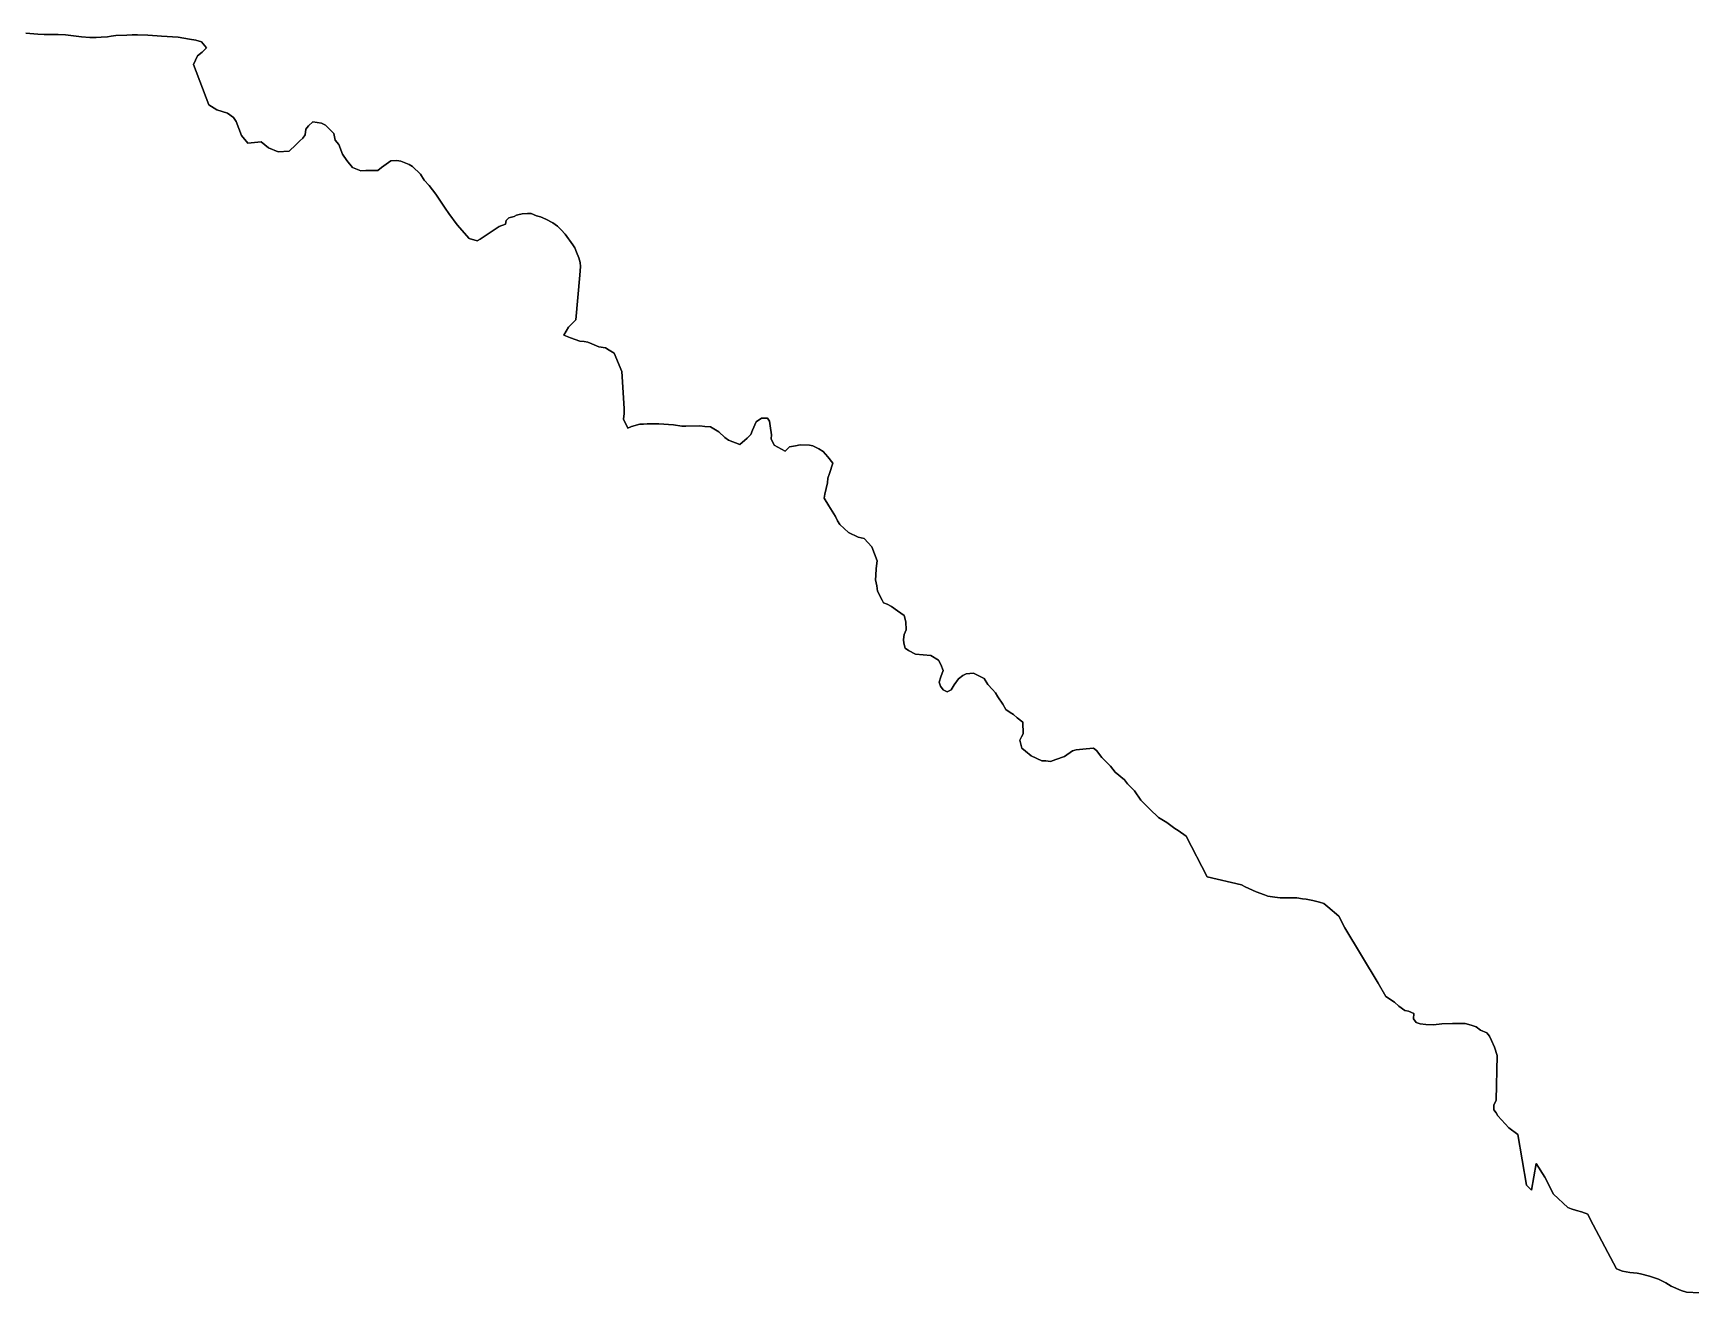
# Model space of a CAD drawing. Header units: inches. Extents: x 33.9 to 41.9, y -4.8 to 5.4.
# Drawn here: x 36.849 to 36.9715, y -0.9756 to -0.8824 of the extents above; entities that cross this region are included whole.
import ezdxf

# ---------------------------------------------------------------- set-up
doc = ezdxf.new("R2010")
doc.units = ezdxf.units.IN
doc.header["$MEASUREMENT"] = 0
doc.layers.add('Counties', color=7, linetype='Continuous')

msp = doc.modelspace()

# ---------------------------------------------------------------- linework, layer by layer
at = {"layer": 'Counties'}
for points in [[(36.97215, -0.97558), (36.9712, -0.97552), (36.97079, -0.9754), (36.97005, -0.97508), (36.96965, -0.97483), (36.96912, -0.97456), (36.96844, -0.97434), (36.96779, -0.97418), (36.96753, -0.97412), (36.96699, -0.97407), (36.96646, -0.97398), (36.96602, -0.97381), (36.96406, -0.97014), (36.96389, -0.96977), (36.96342, -0.96959), (36.96306, -0.9695), (36.96266, -0.96937), (36.96242, -0.96927), (36.96135, -0.96828), (36.96072, -0.96702), (36.96008, -0.96602), (36.95973, -0.96798), (36.95937, -0.96762), (36.95873, -0.96387), (36.95805, -0.96337), (36.95724, -0.96249), (36.95711, -0.96226), (36.95694, -0.96205), (36.95694, -0.96171), (36.95712, -0.96132), (36.95718, -0.95802), (36.95699, -0.95741), (36.95676, -0.95693), (36.95662, -0.9566), (36.95642, -0.95635), (36.95596, -0.95615), (36.95563, -0.95591), (36.95528, -0.95578), (36.95483, -0.95566), (36.9539, -0.95567), (36.9531, -0.9557), (36.95248, -0.95576), (36.95192, -0.95573), (36.9515, -0.9557), (36.9512, -0.95558), (36.951, -0.95533), (36.95103, -0.95493), (36.95063, -0.95474), (36.95036, -0.9547), (36.94993, -0.95439), (36.9496, -0.95408), (36.94897, -0.95366), (36.94839, -0.95269), (36.94593, -0.94859), (36.94548, -0.94773), (36.94468, -0.94703), (36.94438, -0.94679), (36.94406, -0.94668), (36.94357, -0.94658), (36.94307, -0.94648), (36.94281, -0.94645), (36.94238, -0.94637), (36.94191, -0.94638), (36.94144, -0.94636), (36.94114, -0.94637), (36.94075, -0.94633), (36.94024, -0.94624), (36.94, -0.94615), (36.93938, -0.94592), (36.93855, -0.94555), (36.93829, -0.9454), (36.93576, -0.94482), (36.93419, -0.94182), (36.9336, -0.9414), (36.93335, -0.94124), (36.93277, -0.94081), (36.93215, -0.94042), (36.93151, -0.93982), (36.93084, -0.93915), (36.93037, -0.93846), (36.92987, -0.93793), (36.92964, -0.93765), (36.92896, -0.93708), (36.9286, -0.93664), (36.92795, -0.93599), (36.92756, -0.93548), (36.92735, -0.9353), (36.9268, -0.93536), (36.92606, -0.93543), (36.9258, -0.93549), (36.92519, -0.93591), (36.92455, -0.93614), (36.92416, -0.93628), (36.92382, -0.93624), (36.92352, -0.93624), (36.92274, -0.93587), (36.92231, -0.93552), (36.92204, -0.9353), (36.92191, -0.93472), (36.92202, -0.93447), (36.92215, -0.93424), (36.92213, -0.93338), (36.92171, -0.93306), (36.92142, -0.93282), (36.92118, -0.93267), (36.92086, -0.93245), (36.92064, -0.93205), (36.92028, -0.9315), (36.92009, -0.93122), (36.91988, -0.93097), (36.91953, -0.93059), (36.91927, -0.93016), (36.91847, -0.92975), (36.91793, -0.92982), (36.91769, -0.92994), (36.91737, -0.93017), (36.91704, -0.93061), (36.91682, -0.93098), (36.91653, -0.93114), (36.91623, -0.93099), (36.91603, -0.93072), (36.91593, -0.93042), (36.91607, -0.93004), (36.91622, -0.92957), (36.91606, -0.92913), (36.91588, -0.9288), (36.91533, -0.92846), (36.91418, -0.92835), (36.91367, -0.92809), (36.91341, -0.9279), (36.91333, -0.92754), (36.9133, -0.92727), (36.91336, -0.9269), (36.91349, -0.92656), (36.91346, -0.92597), (36.91335, -0.9255), (36.91285, -0.92514), (36.91241, -0.92483), (36.91209, -0.92466), (36.91183, -0.92457), (36.91173, -0.92435), (36.91138, -0.9237), (36.91132, -0.9233), (36.91123, -0.92286), (36.91126, -0.92253), (36.91129, -0.92202), (36.91136, -0.92145), (36.91095, -0.92041), (36.91039, -0.91979), (36.90994, -0.9197), (36.90924, -0.91936), (36.90858, -0.91876), (36.90841, -0.9185), (36.90826, -0.91817), (36.90779, -0.91739), (36.90744, -0.91682), (36.90749, -0.91653), (36.90767, -0.91569), (36.90771, -0.91533), (36.90783, -0.91499), (36.90807, -0.91423), (36.9077, -0.91376), (36.90735, -0.91338), (36.90705, -0.91318), (36.9066, -0.91296), (36.90635, -0.9129), (36.90565, -0.91288), (36.90531, -0.91295), (36.90487, -0.91302), (36.90454, -0.91335), (36.90374, -0.91291), (36.90351, -0.91243), (36.90353, -0.91213), (36.90343, -0.91148), (36.9034, -0.91112), (36.90324, -0.91091), (36.90279, -0.91091), (36.90241, -0.91118), (36.90213, -0.9118), (36.902, -0.91211), (36.90174, -0.91239), (36.90121, -0.91285), (36.90036, -0.91253), (36.9001, -0.91234), (36.89965, -0.91191), (36.89904, -0.91155), (36.8986, -0.91151), (36.89825, -0.91148), (36.89721, -0.91149), (36.8969, -0.91149), (36.89629, -0.9114), (36.8952, -0.91132), (36.89434, -0.91132), (36.89407, -0.91136), (36.89381, -0.91136), (36.8932, -0.91151), (36.89291, -0.91164), (36.89261, -0.91098), (36.89265, -0.91055), (36.89265, -0.91019), (36.89247, -0.90745), (36.89191, -0.9061), (36.89153, -0.90588), (36.89127, -0.90571), (36.89077, -0.90564), (36.89025, -0.90542), (36.88997, -0.90529), (36.88968, -0.90524), (36.88937, -0.90521), (36.88868, -0.90496), (36.88819, -0.90476), (36.88854, -0.90418), (36.88908, -0.90364), (36.88937, -0.90033), (36.88943, -0.8997), (36.8894, -0.8994), (36.8893, -0.89904), (36.88913, -0.89863), (36.88901, -0.89832), (36.88884, -0.8981), (36.88828, -0.8973), (36.88798, -0.89697), (36.88773, -0.89671), (36.88737, -0.89647), (36.88686, -0.8962), (36.88645, -0.89601), (36.88617, -0.89595), (36.88577, -0.89577), (36.88551, -0.89577), (36.88511, -0.8958), (36.88479, -0.89587), (36.88469, -0.8959), (36.88451, -0.896), (36.88413, -0.8961), (36.88393, -0.8963), (36.88387, -0.89656), (36.88341, -0.89672), (36.88304, -0.89697), (36.882, -0.89768), (36.88177, -0.89778), (36.88119, -0.89763), (36.8803, -0.89661), (36.87969, -0.89577), (36.87941, -0.89537), (36.87872, -0.89433), (36.87823, -0.8937), (36.87785, -0.8933), (36.8776, -0.89286), (36.87701, -0.8923), (36.87675, -0.89216), (36.87613, -0.8919), (36.87583, -0.89186), (36.8754, -0.89187), (36.8747, -0.89236), (36.87443, -0.8926), (36.87354, -0.89259), (36.87318, -0.89262), (36.87257, -0.89237), (36.87215, -0.89186), (36.87183, -0.89139), (36.87154, -0.89068), (36.87128, -0.89035), (36.87119, -0.88985), (36.87057, -0.88924), (36.87027, -0.88909), (36.86964, -0.88899), (36.8693, -0.8893), (36.86912, -0.88953), (36.86906, -0.88996), (36.86888, -0.89021), (36.86866, -0.89041), (36.86837, -0.8907), (36.86787, -0.89115), (36.86707, -0.89122), (36.86636, -0.89092), (36.8658, -0.89046), (36.86483, -0.89056), (36.86436, -0.89001), (36.86396, -0.88897), (36.86376, -0.88868), (36.86332, -0.88835), (36.86254, -0.8881), (36.86193, -0.88774), (36.86081, -0.88475), (36.8611, -0.88411), (36.86145, -0.88383), (36.86178, -0.88351), (36.86139, -0.88308), (36.86099, -0.88296), (36.8605, -0.88287), (36.85968, -0.88274), (36.85843, -0.88266), (36.85812, -0.88264), (36.85744, -0.88259), (36.85666, -0.88257), (36.85627, -0.88255), (36.85588, -0.88258), (36.85506, -0.88262), (36.85471, -0.88265), (36.85445, -0.8827), (36.85399, -0.88274), (36.85361, -0.88275), (36.85315, -0.88275), (36.85252, -0.8827), (36.85134, -0.88257), (36.85079, -0.88254), (36.85016, -0.88254), (36.84976, -0.88254), (36.8493, -0.88252), (36.84841, -0.88244)], [(36.84841, -0.88244), (36.8493, -0.88252), (36.84976, -0.88254), (36.85016, -0.88254), (36.85079, -0.88254), (36.85134, -0.88257), (36.85252, -0.8827), (36.85315, -0.88275), (36.85361, -0.88275), (36.85399, -0.88274), (36.85445, -0.8827), (36.85471, -0.88265), (36.85506, -0.88262), (36.85588, -0.88258), (36.85627, -0.88255), (36.85666, -0.88257), (36.85744, -0.88259), (36.85812, -0.88264), (36.85843, -0.88266), (36.85968, -0.88274), (36.8605, -0.88287), (36.86099, -0.88296), (36.86139, -0.88308), (36.86178, -0.88351), (36.86145, -0.88383), (36.8611, -0.88411), (36.86081, -0.88475), (36.86193, -0.88774), (36.86254, -0.8881), (36.86332, -0.88835), (36.86376, -0.88868), (36.86396, -0.88897), (36.86436, -0.89001), (36.86483, -0.89056), (36.8658, -0.89046), (36.86636, -0.89092), (36.86707, -0.89122), (36.86787, -0.89115), (36.86837, -0.8907), (36.86866, -0.89041), (36.86888, -0.89021), (36.86906, -0.88996), (36.86912, -0.88953), (36.8693, -0.8893), (36.86964, -0.88899), (36.87027, -0.88909), (36.87057, -0.88924), (36.87119, -0.88985), (36.87128, -0.89035), (36.87154, -0.89068), (36.87183, -0.89139), (36.87215, -0.89186), (36.87257, -0.89237), (36.87318, -0.89262), (36.87354, -0.89259), (36.87443, -0.8926), (36.8747, -0.89236), (36.8754, -0.89187), (36.87583, -0.89186), (36.87613, -0.8919), (36.87675, -0.89216), (36.87701, -0.8923), (36.8776, -0.89286), (36.87785, -0.8933), (36.87823, -0.8937), (36.87872, -0.89433), (36.87941, -0.89537), (36.87969, -0.89577), (36.8803, -0.89661), (36.88119, -0.89763), (36.88177, -0.89778), (36.882, -0.89768), (36.88304, -0.89697), (36.88341, -0.89672), (36.88387, -0.89656), (36.88393, -0.8963), (36.88413, -0.8961), (36.88451, -0.896), (36.88469, -0.8959), (36.88479, -0.89587), (36.88511, -0.8958), (36.88551, -0.89577), (36.88577, -0.89577), (36.88617, -0.89595), (36.88645, -0.89601), (36.88686, -0.8962), (36.88737, -0.89647), (36.88773, -0.89671), (36.88798, -0.89697), (36.88828, -0.8973), (36.88884, -0.8981), (36.88901, -0.89832), (36.88913, -0.89863), (36.8893, -0.89904), (36.8894, -0.8994), (36.88943, -0.8997), (36.88937, -0.90033), (36.88908, -0.90364), (36.88854, -0.90418), (36.88819, -0.90476), (36.88868, -0.90496), (36.88937, -0.90521), (36.88968, -0.90524), (36.88997, -0.90529), (36.89025, -0.90542), (36.89077, -0.90564), (36.89127, -0.90571), (36.89153, -0.90588), (36.89191, -0.9061), (36.89247, -0.90745), (36.89265, -0.91019), (36.89265, -0.91055), (36.89261, -0.91098), (36.89291, -0.91164), (36.8932, -0.91151), (36.89381, -0.91136), (36.89407, -0.91136), (36.89434, -0.91132), (36.8952, -0.91132), (36.89629, -0.9114), (36.8969, -0.91149), (36.89721, -0.91149), (36.89825, -0.91148), (36.8986, -0.91151), (36.89904, -0.91155), (36.89965, -0.91191), (36.9001, -0.91234), (36.90036, -0.91253), (36.90121, -0.91285), (36.90174, -0.91239), (36.902, -0.91211), (36.90213, -0.9118), (36.90241, -0.91118), (36.90279, -0.91091), (36.90324, -0.91091), (36.9034, -0.91112), (36.90343, -0.91148), (36.90353, -0.91213), (36.90351, -0.91243), (36.90374, -0.91291), (36.90454, -0.91335), (36.90487, -0.91302), (36.90531, -0.91295), (36.90565, -0.91288), (36.90635, -0.9129), (36.9066, -0.91296), (36.90705, -0.91318), (36.90735, -0.91338), (36.9077, -0.91376), (36.90807, -0.91423), (36.90783, -0.91499), (36.90771, -0.91533), (36.90767, -0.91569), (36.90749, -0.91653), (36.90744, -0.91682), (36.90779, -0.91739), (36.90826, -0.91817), (36.90841, -0.9185), (36.90858, -0.91876), (36.90924, -0.91936), (36.90994, -0.9197), (36.91039, -0.91979), (36.91095, -0.92041), (36.91136, -0.92145), (36.91129, -0.92202), (36.91126, -0.92253), (36.91123, -0.92286), (36.91132, -0.9233), (36.91138, -0.9237), (36.91173, -0.92435), (36.91183, -0.92457), (36.91209, -0.92466), (36.91241, -0.92483), (36.91285, -0.92514), (36.91335, -0.9255), (36.91346, -0.92597), (36.91349, -0.92656), (36.91336, -0.9269), (36.9133, -0.92727), (36.91333, -0.92754), (36.91341, -0.9279), (36.91367, -0.92809), (36.91418, -0.92835), (36.91533, -0.92846), (36.91588, -0.9288), (36.91606, -0.92913), (36.91622, -0.92957), (36.91607, -0.93004), (36.91593, -0.93042), (36.91603, -0.93072), (36.91623, -0.93099), (36.91653, -0.93114), (36.91682, -0.93098), (36.91704, -0.93061), (36.91737, -0.93017), (36.91769, -0.92994), (36.91793, -0.92982), (36.91847, -0.92975), (36.91927, -0.93016), (36.91953, -0.93059), (36.91988, -0.93097), (36.92009, -0.93122), (36.92028, -0.9315), (36.92064, -0.93205), (36.92086, -0.93245), (36.92118, -0.93267), (36.92142, -0.93282), (36.92171, -0.93306), (36.92213, -0.93338), (36.92215, -0.93424), (36.92202, -0.93447), (36.92191, -0.93472), (36.92204, -0.9353), (36.92231, -0.93552), (36.92274, -0.93587), (36.92352, -0.93624), (36.92382, -0.93624), (36.92416, -0.93628), (36.92455, -0.93614), (36.92519, -0.93591), (36.9258, -0.93549), (36.92606, -0.93543), (36.9268, -0.93536), (36.92735, -0.9353), (36.92756, -0.93548), (36.92795, -0.93599), (36.9286, -0.93664), (36.92896, -0.93708), (36.92964, -0.93765), (36.92987, -0.93793), (36.93037, -0.93846), (36.93084, -0.93915), (36.93151, -0.93982), (36.93215, -0.94042), (36.93277, -0.94081), (36.93335, -0.94124), (36.9336, -0.9414), (36.93419, -0.94182), (36.93576, -0.94482), (36.93829, -0.9454), (36.93855, -0.94555), (36.93938, -0.94592), (36.94, -0.94615), (36.94024, -0.94624), (36.94075, -0.94633), (36.94114, -0.94637), (36.94144, -0.94636), (36.94191, -0.94638), (36.94238, -0.94637), (36.94281, -0.94645), (36.94307, -0.94648), (36.94357, -0.94658), (36.94406, -0.94668), (36.94438, -0.94679), (36.94468, -0.94703), (36.94548, -0.94773), (36.94593, -0.94859), (36.94839, -0.95269), (36.94897, -0.95366), (36.9496, -0.95408), (36.94993, -0.95439), (36.95036, -0.9547), (36.95063, -0.95474), (36.95103, -0.95493), (36.951, -0.95533), (36.9512, -0.95558), (36.9515, -0.9557), (36.95192, -0.95573), (36.95248, -0.95576), (36.9531, -0.9557), (36.9539, -0.95567), (36.95483, -0.95566), (36.95528, -0.95578), (36.95563, -0.95591), (36.95596, -0.95615), (36.95642, -0.95635), (36.95662, -0.9566), (36.95676, -0.95693), (36.95699, -0.95741), (36.95718, -0.95802), (36.95712, -0.96132), (36.95694, -0.96171), (36.95694, -0.96205), (36.95711, -0.96226), (36.95724, -0.96249), (36.95805, -0.96337), (36.95873, -0.96387), (36.95937, -0.96762), (36.95973, -0.96798), (36.96008, -0.96602), (36.96072, -0.96702), (36.96135, -0.96828), (36.96242, -0.96927), (36.96266, -0.96937), (36.96306, -0.9695), (36.96342, -0.96959), (36.96389, -0.96977), (36.96406, -0.97014), (36.96602, -0.97381), (36.96646, -0.97398), (36.96699, -0.97407), (36.96753, -0.97412), (36.96779, -0.97418), (36.96844, -0.97434), (36.96912, -0.97456), (36.96965, -0.97483), (36.97005, -0.97508), (36.97079, -0.9754), (36.9712, -0.97552), (36.97215, -0.97558)], [(36.97215, -0.97558), (36.9712, -0.97552), (36.97079, -0.9754), (36.97005, -0.97508), (36.96965, -0.97483), (36.96912, -0.97456), (36.96844, -0.97434), (36.96779, -0.97418), (36.96753, -0.97412), (36.96699, -0.97407), (36.96646, -0.97398), (36.96602, -0.97381), (36.96406, -0.97014), (36.96389, -0.96977), (36.96342, -0.96959), (36.96306, -0.9695), (36.96266, -0.96937), (36.96242, -0.96927), (36.96135, -0.96828), (36.96072, -0.96702), (36.96008, -0.96602), (36.95973, -0.96798), (36.95937, -0.96762), (36.95873, -0.96387), (36.95805, -0.96337), (36.95724, -0.96249), (36.95711, -0.96226), (36.95694, -0.96205), (36.95694, -0.96171), (36.95712, -0.96132), (36.95718, -0.95802), (36.95699, -0.95741), (36.95676, -0.95693), (36.95662, -0.9566), (36.95642, -0.95635), (36.95596, -0.95615), (36.95563, -0.95591), (36.95528, -0.95578), (36.95483, -0.95566), (36.9539, -0.95567), (36.9531, -0.9557), (36.95248, -0.95576), (36.95192, -0.95573), (36.9515, -0.9557), (36.9512, -0.95558), (36.951, -0.95533), (36.95103, -0.95493), (36.95063, -0.95474), (36.95036, -0.9547), (36.94993, -0.95439), (36.9496, -0.95408), (36.94897, -0.95366), (36.94839, -0.95269), (36.94593, -0.94859), (36.94548, -0.94773), (36.94468, -0.94703), (36.94438, -0.94679), (36.94406, -0.94668), (36.94357, -0.94658), (36.94307, -0.94648), (36.94281, -0.94645), (36.94238, -0.94637), (36.94191, -0.94638), (36.94144, -0.94636), (36.94114, -0.94637), (36.94075, -0.94633), (36.94024, -0.94624), (36.94, -0.94615), (36.93938, -0.94592), (36.93855, -0.94555), (36.93829, -0.9454), (36.93576, -0.94482), (36.93419, -0.94182), (36.9336, -0.9414), (36.93335, -0.94124), (36.93277, -0.94081), (36.93215, -0.94042), (36.93151, -0.93982), (36.93084, -0.93915), (36.93037, -0.93846), (36.92987, -0.93793), (36.92964, -0.93765), (36.92896, -0.93708), (36.9286, -0.93664), (36.92795, -0.93599), (36.92756, -0.93548), (36.92735, -0.9353), (36.9268, -0.93536), (36.92606, -0.93543), (36.9258, -0.93549), (36.92519, -0.93591), (36.92455, -0.93614), (36.92416, -0.93628), (36.92382, -0.93624), (36.92352, -0.93624), (36.92274, -0.93587), (36.92231, -0.93552), (36.92204, -0.9353), (36.92191, -0.93472), (36.92202, -0.93447), (36.92215, -0.93424), (36.92213, -0.93338), (36.92171, -0.93306), (36.92142, -0.93282), (36.92118, -0.93267), (36.92086, -0.93245), (36.92064, -0.93205), (36.92028, -0.9315), (36.92009, -0.93122), (36.91988, -0.93097), (36.91953, -0.93059), (36.91927, -0.93016), (36.91847, -0.92975), (36.91793, -0.92982), (36.91769, -0.92994), (36.91737, -0.93017), (36.91704, -0.93061), (36.91682, -0.93098), (36.91653, -0.93114), (36.91623, -0.93099), (36.91603, -0.93072), (36.91593, -0.93042), (36.91607, -0.93004), (36.91622, -0.92957), (36.91606, -0.92913), (36.91588, -0.9288), (36.91533, -0.92846), (36.91418, -0.92835), (36.91367, -0.92809), (36.91341, -0.9279), (36.91333, -0.92754), (36.9133, -0.92727), (36.91336, -0.9269), (36.91349, -0.92656), (36.91346, -0.92597), (36.91335, -0.9255), (36.91285, -0.92514), (36.91241, -0.92483), (36.91209, -0.92466), (36.91183, -0.92457), (36.91173, -0.92435), (36.91138, -0.9237), (36.91132, -0.9233), (36.91123, -0.92286), (36.91126, -0.92253), (36.91129, -0.92202), (36.91136, -0.92145), (36.91095, -0.92041), (36.91039, -0.91979), (36.90994, -0.9197), (36.90924, -0.91936), (36.90858, -0.91876), (36.90841, -0.9185), (36.90826, -0.91817), (36.90779, -0.91739), (36.90744, -0.91682), (36.90749, -0.91653), (36.90767, -0.91569), (36.90771, -0.91533), (36.90783, -0.91499), (36.90807, -0.91423), (36.9077, -0.91376), (36.90735, -0.91338), (36.90705, -0.91318), (36.9066, -0.91296), (36.90635, -0.9129), (36.90565, -0.91288), (36.90531, -0.91295), (36.90487, -0.91302), (36.90454, -0.91335), (36.90374, -0.91291), (36.90351, -0.91243), (36.90353, -0.91213), (36.90343, -0.91148), (36.9034, -0.91112), (36.90324, -0.91091), (36.90279, -0.91091), (36.90241, -0.91118), (36.90213, -0.9118), (36.902, -0.91211), (36.90174, -0.91239), (36.90121, -0.91285), (36.90036, -0.91253), (36.9001, -0.91234), (36.89965, -0.91191), (36.89904, -0.91155), (36.8986, -0.91151), (36.89825, -0.91148), (36.89721, -0.91149), (36.8969, -0.91149), (36.89629, -0.9114), (36.8952, -0.91132), (36.89434, -0.91132), (36.89407, -0.91136), (36.89381, -0.91136), (36.8932, -0.91151), (36.89291, -0.91164), (36.89261, -0.91098), (36.89265, -0.91055), (36.89265, -0.91019), (36.89247, -0.90745), (36.89191, -0.9061), (36.89153, -0.90588), (36.89127, -0.90571), (36.89077, -0.90564), (36.89025, -0.90542), (36.88997, -0.90529), (36.88968, -0.90524), (36.88937, -0.90521), (36.88868, -0.90496), (36.88819, -0.90476), (36.88854, -0.90418), (36.88908, -0.90364), (36.88937, -0.90033), (36.88943, -0.8997), (36.8894, -0.8994), (36.8893, -0.89904), (36.88913, -0.89863), (36.88901, -0.89832), (36.88884, -0.8981), (36.88828, -0.8973), (36.88798, -0.89697), (36.88773, -0.89671), (36.88737, -0.89647), (36.88686, -0.8962), (36.88645, -0.89601), (36.88617, -0.89595), (36.88577, -0.89577), (36.88551, -0.89577), (36.88511, -0.8958), (36.88479, -0.89587), (36.88469, -0.8959), (36.88451, -0.896), (36.88413, -0.8961), (36.88393, -0.8963), (36.88387, -0.89656), (36.88341, -0.89672), (36.88304, -0.89697), (36.882, -0.89768), (36.88177, -0.89778), (36.88119, -0.89763), (36.8803, -0.89661), (36.87969, -0.89577), (36.87941, -0.89537), (36.87872, -0.89433), (36.87823, -0.8937), (36.87785, -0.8933), (36.8776, -0.89286), (36.87701, -0.8923), (36.87675, -0.89216), (36.87613, -0.8919), (36.87583, -0.89186), (36.8754, -0.89187), (36.8747, -0.89236), (36.87443, -0.8926), (36.87354, -0.89259), (36.87318, -0.89262), (36.87257, -0.89237), (36.87215, -0.89186), (36.87183, -0.89139), (36.87154, -0.89068), (36.87128, -0.89035), (36.87119, -0.88985), (36.87057, -0.88924), (36.87027, -0.88909), (36.86964, -0.88899), (36.8693, -0.8893), (36.86912, -0.88953), (36.86906, -0.88996), (36.86888, -0.89021), (36.86866, -0.89041), (36.86837, -0.8907), (36.86787, -0.89115), (36.86707, -0.89122), (36.86636, -0.89092), (36.8658, -0.89046), (36.86483, -0.89056), (36.86436, -0.89001), (36.86396, -0.88897), (36.86376, -0.88868), (36.86332, -0.88835), (36.86254, -0.8881), (36.86193, -0.88774), (36.86081, -0.88475), (36.8611, -0.88411), (36.86145, -0.88383), (36.86178, -0.88351), (36.86139, -0.88308), (36.86099, -0.88296), (36.8605, -0.88287), (36.85968, -0.88274), (36.85843, -0.88266), (36.85812, -0.88264), (36.85744, -0.88259), (36.85666, -0.88257), (36.85627, -0.88255), (36.85588, -0.88258), (36.85506, -0.88262), (36.85471, -0.88265), (36.85445, -0.8827), (36.85399, -0.88274), (36.85361, -0.88275), (36.85315, -0.88275), (36.85252, -0.8827), (36.85134, -0.88257), (36.85079, -0.88254), (36.85016, -0.88254), (36.84976, -0.88254), (36.8493, -0.88252), (36.84841, -0.88244)], [(36.84841, -0.88244), (36.8493, -0.88252), (36.84976, -0.88254), (36.85016, -0.88254), (36.85079, -0.88254), (36.85134, -0.88257), (36.85252, -0.8827), (36.85315, -0.88275), (36.85361, -0.88275), (36.85399, -0.88274), (36.85445, -0.8827), (36.85471, -0.88265), (36.85506, -0.88262), (36.85588, -0.88258), (36.85627, -0.88255), (36.85666, -0.88257), (36.85744, -0.88259), (36.85812, -0.88264), (36.85843, -0.88266), (36.85968, -0.88274), (36.8605, -0.88287), (36.86099, -0.88296), (36.86139, -0.88308), (36.86178, -0.88351), (36.86145, -0.88383), (36.8611, -0.88411), (36.86081, -0.88475), (36.86193, -0.88774), (36.86254, -0.8881), (36.86332, -0.88835), (36.86376, -0.88868), (36.86396, -0.88897), (36.86436, -0.89001), (36.86483, -0.89056), (36.8658, -0.89046), (36.86636, -0.89092), (36.86707, -0.89122), (36.86787, -0.89115), (36.86837, -0.8907), (36.86866, -0.89041), (36.86888, -0.89021), (36.86906, -0.88996), (36.86912, -0.88953), (36.8693, -0.8893), (36.86964, -0.88899), (36.87027, -0.88909), (36.87057, -0.88924), (36.87119, -0.88985), (36.87128, -0.89035), (36.87154, -0.89068), (36.87183, -0.89139), (36.87215, -0.89186), (36.87257, -0.89237), (36.87318, -0.89262), (36.87354, -0.89259), (36.87443, -0.8926), (36.8747, -0.89236), (36.8754, -0.89187), (36.87583, -0.89186), (36.87613, -0.8919), (36.87675, -0.89216), (36.87701, -0.8923), (36.8776, -0.89286), (36.87785, -0.8933), (36.87823, -0.8937), (36.87872, -0.89433), (36.87941, -0.89537), (36.87969, -0.89577), (36.8803, -0.89661), (36.88119, -0.89763), (36.88177, -0.89778), (36.882, -0.89768), (36.88304, -0.89697), (36.88341, -0.89672), (36.88387, -0.89656), (36.88393, -0.8963), (36.88413, -0.8961), (36.88451, -0.896), (36.88469, -0.8959), (36.88479, -0.89587), (36.88511, -0.8958), (36.88551, -0.89577), (36.88577, -0.89577), (36.88617, -0.89595), (36.88645, -0.89601), (36.88686, -0.8962), (36.88737, -0.89647), (36.88773, -0.89671), (36.88798, -0.89697), (36.88828, -0.8973), (36.88884, -0.8981), (36.88901, -0.89832), (36.88913, -0.89863), (36.8893, -0.89904), (36.8894, -0.8994), (36.88943, -0.8997), (36.88937, -0.90033), (36.88908, -0.90364), (36.88854, -0.90418), (36.88819, -0.90476), (36.88868, -0.90496), (36.88937, -0.90521), (36.88968, -0.90524), (36.88997, -0.90529), (36.89025, -0.90542), (36.89077, -0.90564), (36.89127, -0.90571), (36.89153, -0.90588), (36.89191, -0.9061), (36.89247, -0.90745), (36.89265, -0.91019), (36.89265, -0.91055), (36.89261, -0.91098), (36.89291, -0.91164), (36.8932, -0.91151), (36.89381, -0.91136), (36.89407, -0.91136), (36.89434, -0.91132), (36.8952, -0.91132), (36.89629, -0.9114), (36.8969, -0.91149), (36.89721, -0.91149), (36.89825, -0.91148), (36.8986, -0.91151), (36.89904, -0.91155), (36.89965, -0.91191), (36.9001, -0.91234), (36.90036, -0.91253), (36.90121, -0.91285), (36.90174, -0.91239), (36.902, -0.91211), (36.90213, -0.9118), (36.90241, -0.91118), (36.90279, -0.91091), (36.90324, -0.91091), (36.9034, -0.91112), (36.90343, -0.91148), (36.90353, -0.91213), (36.90351, -0.91243), (36.90374, -0.91291), (36.90454, -0.91335), (36.90487, -0.91302), (36.90531, -0.91295), (36.90565, -0.91288), (36.90635, -0.9129), (36.9066, -0.91296), (36.90705, -0.91318), (36.90735, -0.91338), (36.9077, -0.91376), (36.90807, -0.91423), (36.90783, -0.91499), (36.90771, -0.91533), (36.90767, -0.91569), (36.90749, -0.91653), (36.90744, -0.91682), (36.90779, -0.91739), (36.90826, -0.91817), (36.90841, -0.9185), (36.90858, -0.91876), (36.90924, -0.91936), (36.90994, -0.9197), (36.91039, -0.91979), (36.91095, -0.92041), (36.91136, -0.92145), (36.91129, -0.92202), (36.91126, -0.92253), (36.91123, -0.92286), (36.91132, -0.9233), (36.91138, -0.9237), (36.91173, -0.92435), (36.91183, -0.92457), (36.91209, -0.92466), (36.91241, -0.92483), (36.91285, -0.92514), (36.91335, -0.9255), (36.91346, -0.92597), (36.91349, -0.92656), (36.91336, -0.9269), (36.9133, -0.92727), (36.91333, -0.92754), (36.91341, -0.9279), (36.91367, -0.92809), (36.91418, -0.92835), (36.91533, -0.92846), (36.91588, -0.9288), (36.91606, -0.92913), (36.91622, -0.92957), (36.91607, -0.93004), (36.91593, -0.93042), (36.91603, -0.93072), (36.91623, -0.93099), (36.91653, -0.93114), (36.91682, -0.93098), (36.91704, -0.93061), (36.91737, -0.93017), (36.91769, -0.92994), (36.91793, -0.92982), (36.91847, -0.92975), (36.91927, -0.93016), (36.91953, -0.93059), (36.91988, -0.93097), (36.92009, -0.93122), (36.92028, -0.9315), (36.92064, -0.93205), (36.92086, -0.93245), (36.92118, -0.93267), (36.92142, -0.93282), (36.92171, -0.93306), (36.92213, -0.93338), (36.92215, -0.93424), (36.92202, -0.93447), (36.92191, -0.93472), (36.92204, -0.9353), (36.92231, -0.93552), (36.92274, -0.93587), (36.92352, -0.93624), (36.92382, -0.93624), (36.92416, -0.93628), (36.92455, -0.93614), (36.92519, -0.93591), (36.9258, -0.93549), (36.92606, -0.93543), (36.9268, -0.93536), (36.92735, -0.9353), (36.92756, -0.93548), (36.92795, -0.93599), (36.9286, -0.93664), (36.92896, -0.93708), (36.92964, -0.93765), (36.92987, -0.93793), (36.93037, -0.93846), (36.93084, -0.93915), (36.93151, -0.93982), (36.93215, -0.94042), (36.93277, -0.94081), (36.93335, -0.94124), (36.9336, -0.9414), (36.93419, -0.94182), (36.93576, -0.94482), (36.93829, -0.9454), (36.93855, -0.94555), (36.93938, -0.94592), (36.94, -0.94615), (36.94024, -0.94624), (36.94075, -0.94633), (36.94114, -0.94637), (36.94144, -0.94636), (36.94191, -0.94638), (36.94238, -0.94637), (36.94281, -0.94645), (36.94307, -0.94648), (36.94357, -0.94658), (36.94406, -0.94668), (36.94438, -0.94679), (36.94468, -0.94703), (36.94548, -0.94773), (36.94593, -0.94859), (36.94839, -0.95269), (36.94897, -0.95366), (36.9496, -0.95408), (36.94993, -0.95439), (36.95036, -0.9547), (36.95063, -0.95474), (36.95103, -0.95493), (36.951, -0.95533), (36.9512, -0.95558), (36.9515, -0.9557), (36.95192, -0.95573), (36.95248, -0.95576), (36.9531, -0.9557), (36.9539, -0.95567), (36.95483, -0.95566), (36.95528, -0.95578), (36.95563, -0.95591), (36.95596, -0.95615), (36.95642, -0.95635), (36.95662, -0.9566), (36.95676, -0.95693), (36.95699, -0.95741), (36.95718, -0.95802), (36.95712, -0.96132), (36.95694, -0.96171), (36.95694, -0.96205), (36.95711, -0.96226), (36.95724, -0.96249), (36.95805, -0.96337), (36.95873, -0.96387), (36.95937, -0.96762), (36.95973, -0.96798), (36.96008, -0.96602), (36.96072, -0.96702), (36.96135, -0.96828), (36.96242, -0.96927), (36.96266, -0.96937), (36.96306, -0.9695), (36.96342, -0.96959), (36.96389, -0.96977), (36.96406, -0.97014), (36.96602, -0.97381), (36.96646, -0.97398), (36.96699, -0.97407), (36.96753, -0.97412), (36.96779, -0.97418), (36.96844, -0.97434), (36.96912, -0.97456), (36.96965, -0.97483), (36.97005, -0.97508), (36.97079, -0.9754), (36.9712, -0.97552), (36.97215, -0.97558)]]:
    msp.add_lwpolyline(points, dxfattribs=at)

doc.saveas('drawing.dxf')
